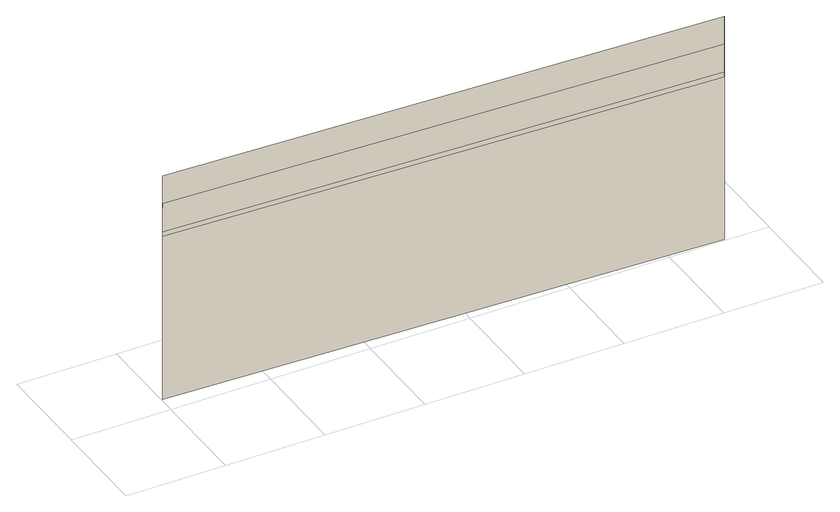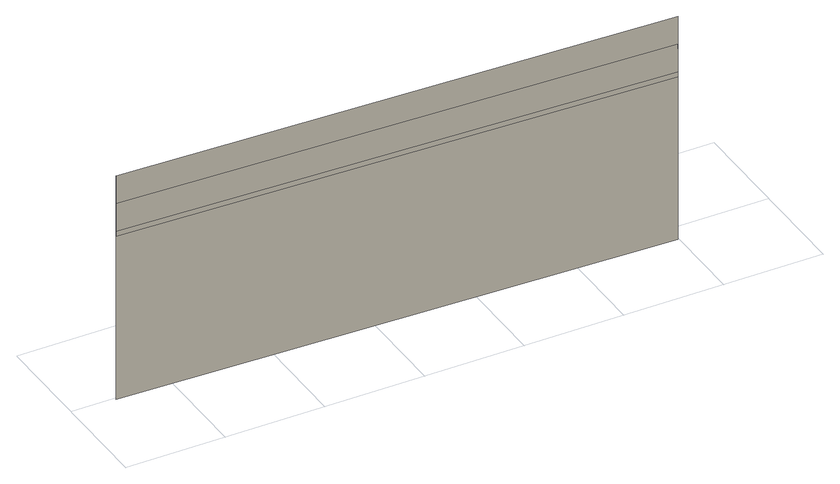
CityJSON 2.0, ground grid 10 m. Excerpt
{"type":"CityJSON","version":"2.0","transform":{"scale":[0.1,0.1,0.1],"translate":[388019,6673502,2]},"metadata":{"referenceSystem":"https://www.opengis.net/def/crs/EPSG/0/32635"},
"CityObjects":{
"building1":{"type":"Building","attributes":{"measuredHeight":12.2,"roofType":"1000","storeysAboveGround":3,"yearOfConstruction":2016,"class":"Omakotitalot","function":"Yhden asunnon talot","usage":"Asuinrakennus","VTJ_PRT":"103520366M","RATU":63322},"address":[{"CountryName":"Finland","LocalityName":"Helsinki","ThoroughfareNumber":"29","ThoroughfareName":"Arcturuksenkatu","PostalCode":"00540"}]},
"building2":{"type":"Building","attributes":{"measuredHeight":23.6,"roofType":"1000;2100","storeysAboveGround":7,"yearOfConstruction":2015,"class":"Asuinkerrostalot","function":"Muut kerrostalot","usage":"Asuinrakennus","VTJ_PRT":"1021450332","RATU":61123},"address":[{"CountryName":"Finland","LocalityName":"Helsinki","ThoroughfareNumber":"2","ThoroughfareName":"Capellan puistotie","PostalCode":"00540"}],"geometry":[{"type":"MultiSurface","lod":"2","boundaries":[[[0,1,2,3]],[[4,5,6,7,2,1,8]],[[9,8,0,10,11]],[[3,0,12]],[[9,8,1,13,14]],[[11,15,16,10]],[[0,17,18,19,20]],[[8,9,11,10,21]],[[14,13,1,0,17,18]],[[6,5,4,8,21,0,3]],[[7,3,2]],[[21,10,16,10,0]],[[8,9,14,18,17,0]],[[3,7,6]]],"semantics":{"surfaces":[{"type":"WallSurface"}],"values":[0,0,0,0,0,0,0,0,0,0,0,0,0,0]}}]}
},
"vertices":[
[556,1,246],[556,1,173],[556,1,152],[556,1,208],[556,1,151],[556,1,203],[556,1,147],[556,1,201],[556,1,9],[1,18,9],[556,1,182],[1,18,182],[556,1,218],[556,1,150],[1,18,150],[1,18,187],[556,1,187],[1,18,246],[1,18,212],[1,18,217],[556,1,217],[556,1,212]
]}
